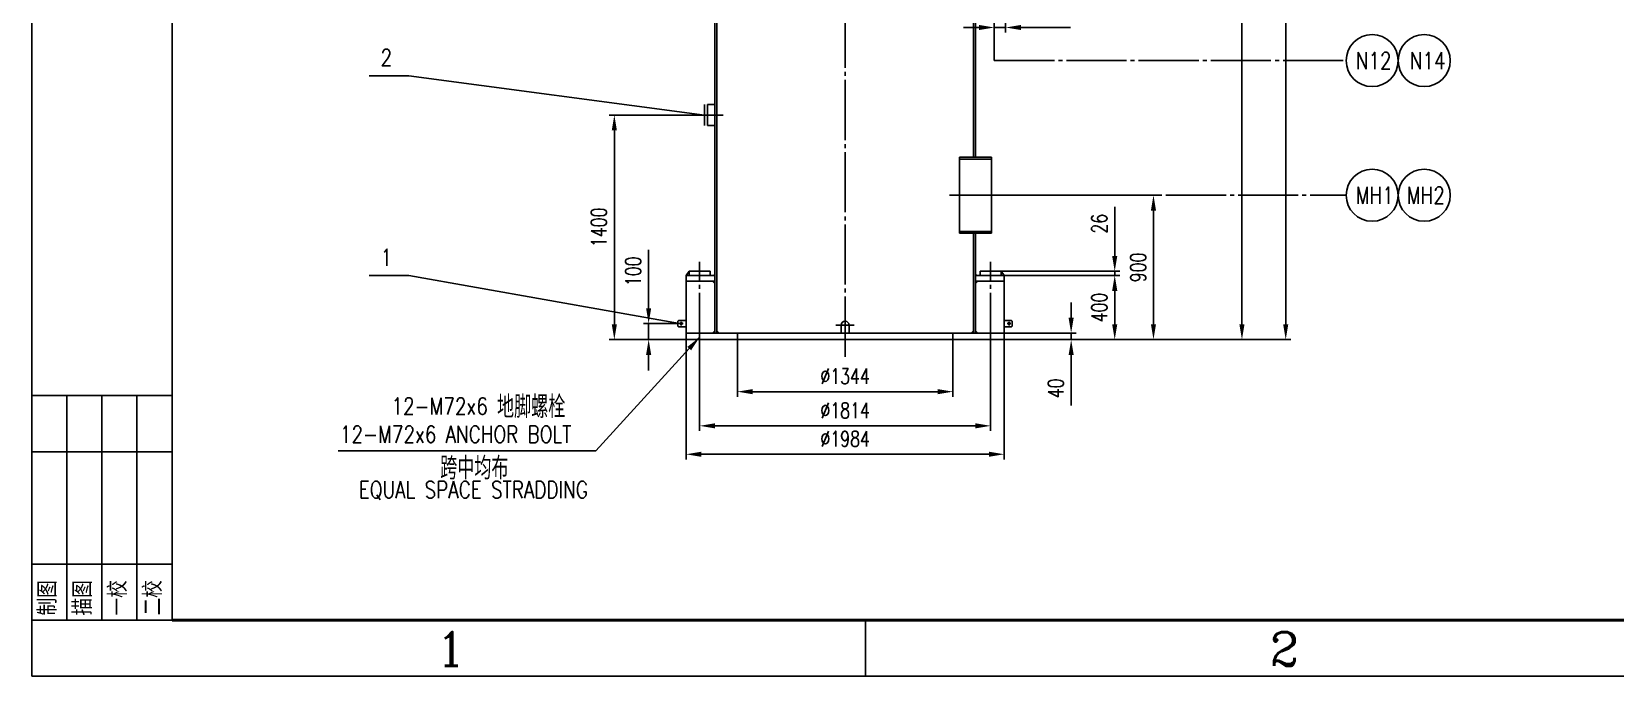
# Model space of a CAD drawing. Extents: x 16825 to 205982, y -10874 to 68273.
# Drawn here: x 159879 to 169752, y 26658 to 30676 of the extents above; entities that cross this region are included whole.
import ezdxf
from ezdxf.enums import TextEntityAlignment as Align

# ---------------------------------------------------------------- set-up
doc = ezdxf.new("R2010")
doc.units = 0
doc.header["$LTSCALE"] = 5
doc.header["$MEASUREMENT"] = 0
doc.linetypes.add('CENTER', pattern=[18, 15, -1, 1, -1])
doc.layers.get('DEFPOINTS').update_dxf_attribs({"linetype": 'CONTINUOUS'})
for name, color, linetype in [('CEN', 6, 'CENTER'), ('DIM', 1, 'CONTINUOUS'), ('LTEXT', 6, 'CONTINUOUS'), ('THIN', 1, 'CONTINUOUS'), ('THK', 2, 'CONTINUOUS'), ('TK', 3, 'CONTINUOUS'), ('TXT', 3, 'CONTINUOUS'), ('TXT_E', 7, 'CONTINUOUS')]:
    doc.layers.add(name, color=color, linetype=linetype)
doc.styles.add('HZ', font='simplex', dxfattribs={"bigfont": 'hzdx'})
doc.styles.add('ROMANC', font='romanc')
doc.styles.get("Standard").update_dxf_attribs({"font": 'simplex', "width": 0.75, "bigfont": 'hzdx'})
doc.dimstyles.new('DIM3', dxfattribs={"dimscale": 0, "dimtxt": 3, "dimasz": 3, "dimexe": 1, "dimexo": 0, "dimgap": 1.5, "dimtad": 1, "dimdec": 4, "dimdsep": 46, "dimtxsty": 'Standard', "dimcen": 3, "dimclrd": 1, "dimclrt": 3, "dimadec": 0, "dimazin": 0, "dimtfac": 0.75, "dimtdec": 4, "dimtix": 1, "dimtmove": 0, "dimatfit": 0, "dimfxl": 0, "dimtolj": 1, "dimtzin": 0, "dimarcsym": 0})

# ---------------------------------------------------------------- blocks, each defined once
blk = doc.blocks.new('*D143')
at = {"layer": 'DEFPOINTS', "color": 0}
for p in [(166444.9, 66851.4), (165942.4, 28756.4), (167697.2, 28756.4)]:
    blk.add_point(p, dxfattribs=at)
at = {"layer": 'DIM', "lineweight": -2}
for p, q in [((166444.9, 66851.4), (167729.2, 66851.4)), ((165942.4, 28756.4), (167729.2, 28756.4))]:
    blk.add_line(p, q, dxfattribs=at)
at = {"layer": 'DIM', "color": 1, "lineweight": -2}
blk.add_line((167697.2, 66755.4), (167697.2, 28852.4), dxfattribs=at)
at = {"layer": 'DIM', "color": 1}
for points in [[(167681.2, 66755.4), (167713.2, 66755.4), (167697.2, 66851.4)], [(167681.2, 28852.4), (167713.2, 28852.4), (167697.2, 28756.4)]]:
    blk.add_solid(points, dxfattribs=at)
at = {"layer": 'DIM', "color": 3, "insert": (167601.2, 47803.9), "char_height": 96, "attachment_point": 5, "rotation": 90}
blk.add_mtext('\\A1;~38095', dxfattribs=at)
blk = doc.blocks.new('*D110')
at = {"layer": 'DEFPOINTS', "color": 0}
for p in [(167424.3, 34581.4), (165942.4, 28756.4), (167424.3, 28756.4)]:
    blk.add_point(p, dxfattribs=at)
at = {"layer": 'DIM', "lineweight": -2}
for p, q in [((167424.3, 34581.4), (167392.3, 34581.4)), ((165942.4, 28756.4), (167456.3, 28756.4))]:
    blk.add_line(p, q, dxfattribs=at)
at = {"layer": 'DIM', "color": 1, "lineweight": -2}
blk.add_line((167424.3, 34485.4), (167424.3, 28852.4), dxfattribs=at)
at = {"layer": 'DIM', "color": 1}
for points in [[(167408.3, 34485.4), (167440.3, 34485.4), (167424.3, 34581.4)], [(167408.3, 28852.4), (167440.3, 28852.4), (167424.3, 28756.4)]]:
    blk.add_solid(points, dxfattribs=at)
at = {"layer": 'DIM', "color": 3, "insert": (167328.3, 31668.9), "char_height": 96, "attachment_point": 5, "rotation": 90}
blk.add_mtext('\\A1;5825*', dxfattribs=at)
blk = doc.blocks.new('*D162')
at = {"layer": 'DEFPOINTS', "color": 0}
for p in [(165942.4, 29656.4), (166872.7, 29656.4), (166389.7, 28756.4)]:
    blk.add_point(p, dxfattribs=at)
at = {"layer": 'DIM', "lineweight": -2}
for p, q in [((165942.4, 29656.4), (166904.7, 29656.4)), ((166389.7, 28756.4), (166904.7, 28756.4))]:
    blk.add_line(p, q, dxfattribs=at)
at = {"layer": 'DIM', "color": 1, "lineweight": -2}
blk.add_line((166872.7, 28852.4), (166872.7, 29560.4), dxfattribs=at)
at = {"layer": 'DIM', "color": 1}
for points in [[(166856.7, 29560.4), (166888.7, 29560.4), (166872.7, 29656.4)], [(166856.7, 28852.4), (166888.7, 28852.4), (166872.7, 28756.4)]]:
    blk.add_solid(points, dxfattribs=at)
at = {"layer": 'DIM', "color": 3, "insert": (166776.7, 29206.4), "char_height": 96, "attachment_point": 5, "rotation": 90}
blk.add_mtext('\\A1;900', dxfattribs=at)
blk = doc.blocks.new('*D161')
at = {"layer": 'DEFPOINTS', "color": 0}
for p in [(163511.6, 30156.4), (163958.4, 30156.4), (163809.7, 28756.4)]:
    blk.add_point(p, dxfattribs=at)
at = {"layer": 'DIM', "lineweight": -2}
for p, q in [((163958.4, 30156.4), (163479.6, 30156.4)), ((163809.7, 28756.4), (163479.6, 28756.4))]:
    blk.add_line(p, q, dxfattribs=at)
at = {"layer": 'DIM', "color": 1, "lineweight": -2}
blk.add_line((163511.6, 28852.4), (163511.6, 30060.4), dxfattribs=at)
at = {"layer": 'DIM', "color": 1}
for points in [[(163495.6, 30060.4), (163527.6, 30060.4), (163511.6, 30156.4)], [(163495.6, 28852.4), (163527.6, 28852.4), (163511.6, 28756.4)]]:
    blk.add_solid(points, dxfattribs=at)
at = {"layer": 'DIM', "color": 3, "insert": (163415.6, 29456.4), "char_height": 96, "attachment_point": 5, "rotation": 90}
blk.add_mtext('\\A1;1400', dxfattribs=at)
blk = doc.blocks.new('*D152')
at = {"layer": 'DEFPOINTS', "color": 0}
for p in [(165942.4, 28796.4), (165942.4, 28756.4), (166359.5, 28796.4)]:
    blk.add_point(p, dxfattribs=at)
at = {"layer": 'DIM', "color": 1, "lineweight": -2}
for p, q in [((166359.5, 28892.4), (166359.5, 28988.4)), ((166359.5, 28796.4), (166359.5, 28756.4)), ((166359.5, 28660.4), (166359.5, 28346.6))]:
    blk.add_line(p, q, dxfattribs=at)
at = {"layer": 'DIM', "lineweight": -2}
for p, q in [((165942.4, 28796.4), (166391.5, 28796.4)), ((165942.4, 28756.4), (166391.5, 28756.4))]:
    blk.add_line(p, q, dxfattribs=at)
at = {"layer": 'DIM', "color": 1}
for points in [[(166343.5, 28892.4), (166375.5, 28892.4), (166359.5, 28796.4)], [(166343.5, 28660.4), (166375.5, 28660.4), (166359.5, 28756.4)]]:
    blk.add_solid(points, dxfattribs=at)
at = {"layer": 'DIM', "color": 3, "insert": (166263.5, 28452.9), "char_height": 96, "attachment_point": 5, "rotation": 90}
blk.add_mtext('\\A1;40', dxfattribs=at)
blk = doc.blocks.new('*D151')
at = {"layer": 'DEFPOINTS', "color": 0}
for p in [(165942.4, 29156.4), (166631.1, 29156.4), (165942.4, 28756.4)]:
    blk.add_point(p, dxfattribs=at)
at = {"layer": 'DIM', "lineweight": -2}
for p, q in [((165942.4, 29156.4), (166663.1, 29156.4)), ((165942.4, 28756.4), (166663.1, 28756.4))]:
    blk.add_line(p, q, dxfattribs=at)
at = {"layer": 'DIM', "color": 1, "lineweight": -2}
blk.add_line((166631.1, 28852.4), (166631.1, 29060.4), dxfattribs=at)
at = {"layer": 'DIM', "color": 1}
for points in [[(166615.1, 29060.4), (166647.1, 29060.4), (166631.1, 29156.4)], [(166615.1, 28852.4), (166647.1, 28852.4), (166631.1, 28756.4)]]:
    blk.add_solid(points, dxfattribs=at)
at = {"layer": 'DIM', "color": 3, "insert": (166535.1, 28956.4), "char_height": 96, "attachment_point": 5, "rotation": 90}
blk.add_mtext('\\A1;400', dxfattribs=at)
blk = doc.blocks.new('*D148')
at = {"layer": 'DEFPOINTS', "color": 0}
for p in [(163725.4, 28856.4), (163908.4, 28856.4), (163958.4, 28756.4)]:
    blk.add_point(p, dxfattribs=at)
at = {"layer": 'DIM', "color": 1, "lineweight": -2}
for p, q in [((163725.4, 28952.4), (163725.4, 29315.8)), ((163725.4, 28756.4), (163725.4, 28856.4)), ((163725.4, 28660.4), (163725.4, 28564.4))]:
    blk.add_line(p, q, dxfattribs=at)
at = {"layer": 'DIM', "lineweight": -2}
for p, q in [((163908.4, 28856.4), (163693.4, 28856.4)), ((163958.4, 28756.4), (163693.4, 28756.4))]:
    blk.add_line(p, q, dxfattribs=at)
at = {"layer": 'DIM', "color": 1}
for points in [[(163709.4, 28952.4), (163741.4, 28952.4), (163725.4, 28856.4)], [(163709.4, 28660.4), (163741.4, 28660.4), (163725.4, 28756.4)]]:
    blk.add_solid(points, dxfattribs=at)
at = {"layer": 'DIM', "color": 3, "insert": (163629.4, 29182.1), "char_height": 96, "attachment_point": 5, "rotation": 90}
blk.add_mtext('\\A1;100', dxfattribs=at)
blk = doc.blocks.new('*D147')
at = {"layer": 'DEFPOINTS', "color": 0}
for p in [(163958.4, 28756.4), (165942.4, 28756.4), (163958.4, 28041.9)]:
    blk.add_point(p, dxfattribs=at)
at = {"layer": 'DIM', "lineweight": -2}
for p, q in [((163958.4, 28756.4), (163958.4, 28009.9)), ((165942.4, 28756.4), (165942.4, 28009.9))]:
    blk.add_line(p, q, dxfattribs=at)
at = {"layer": 'DIM', "color": 1, "lineweight": -2}
blk.add_line((165846.4, 28041.9), (164054.4, 28041.9), dxfattribs=at)
at = {"layer": 'DIM', "color": 1}
for points in [[(164054.4, 28057.9), (164054.4, 28025.9), (163958.4, 28041.9)], [(165846.4, 28057.9), (165846.4, 28025.9), (165942.4, 28041.9)]]:
    blk.add_solid(points, dxfattribs=at)
at = {"layer": 'DIM', "color": 3, "insert": (164950.4, 28137.9), "char_height": 96, "attachment_point": 5}
blk.add_mtext('\\A1;%%C1984', dxfattribs=at)
blk = doc.blocks.new('*D82')
at = {"layer": 'DEFPOINTS', "color": 0}
for p in [(164043.4, 28672.2), (165857.4, 28672.2), (164043.4, 28219.2)]:
    blk.add_point(p, dxfattribs=at)
at = {"layer": 'DIM', "lineweight": -2}
for p, q in [((164043.4, 28672.2), (164043.4, 28187.2)), ((165857.4, 28672.2), (165857.4, 28187.2))]:
    blk.add_line(p, q, dxfattribs=at)
at = {"layer": 'DIM', "color": 1, "lineweight": -2}
blk.add_line((165761.4, 28219.2), (164139.4, 28219.2), dxfattribs=at)
at = {"layer": 'DIM', "color": 1}
for points in [[(164139.4, 28235.2), (164139.4, 28203.2), (164043.4, 28219.2)], [(165761.4, 28235.2), (165761.4, 28203.2), (165857.4, 28219.2)]]:
    blk.add_solid(points, dxfattribs=at)
at = {"layer": 'DIM', "color": 3, "insert": (164950.4, 28315.2), "char_height": 96, "attachment_point": 5}
blk.add_mtext('\\A1;%%C1814', dxfattribs=at)
blk = doc.blocks.new('*D81')
at = {"layer": 'DEFPOINTS', "color": 0}
for p in [(164278.4, 28756.4), (165622.4, 28756.4), (165622.4, 28432)]:
    blk.add_point(p, dxfattribs=at)
at = {"layer": 'DIM', "lineweight": -2}
for p, q in [((164278.4, 28756.4), (164278.4, 28400)), ((165622.4, 28756.4), (165622.4, 28400))]:
    blk.add_line(p, q, dxfattribs=at)
at = {"layer": 'DIM', "color": 1, "lineweight": -2}
blk.add_line((164374.4, 28432), (165526.4, 28432), dxfattribs=at)
at = {"layer": 'DIM', "color": 1}
for points in [[(164374.4, 28448), (164374.4, 28416), (164278.4, 28432)], [(165526.4, 28448), (165526.4, 28416), (165622.4, 28432)]]:
    blk.add_solid(points, dxfattribs=at)
at = {"layer": 'DIM', "color": 3, "insert": (164950.4, 28528), "char_height": 96, "attachment_point": 5}
blk.add_mtext('\\A1;%%C1344', dxfattribs=at)
blk = doc.blocks.new('*D19')
at = {"layer": 'DEFPOINTS', "color": 0}
for p in [(165922.4, 29182.4), (165996.3, 29156.4), (166631.1, 29182.4)]:
    blk.add_point(p, dxfattribs=at)
at = {"layer": 'THIN', "color": 1, "lineweight": -2}
for p, q in [((166631.1, 29278.4), (166631.1, 29583.5)), ((166631.1, 29156.4), (166631.1, 29182.4)), ((166631.1, 29060.4), (166631.1, 28964.4))]:
    blk.add_line(p, q, dxfattribs=at)
at = {"layer": 'THIN', "lineweight": -2}
for p, q in [((165922.4, 29182.4), (166663.1, 29182.4)), ((165996.3, 29156.4), (166663.1, 29156.4))]:
    blk.add_line(p, q, dxfattribs=at)
at = {"layer": 'THIN', "color": 1}
for points in [[(166615.1, 29278.4), (166647.1, 29278.4), (166631.1, 29182.4)], [(166615.1, 29060.4), (166647.1, 29060.4), (166631.1, 29156.4)]]:
    blk.add_solid(points, dxfattribs=at)
at = {"layer": 'THIN', "color": 3, "insert": (166535.1, 29478.9), "char_height": 96, "attachment_point": 5, "rotation": 90}
blk.add_mtext('\\A1;26', dxfattribs=at)
blk = doc.blocks.new('*D166')
at = {"layer": 'DEFPOINTS', "color": 0}
for p in [(165950.4, 31126.9), (165880.4, 30956.4), (165880.4, 30702.1)]:
    blk.add_point(p, dxfattribs=at)
at = {"layer": 'DIM', "lineweight": -2}
for p, q in [((165950.4, 31126.9), (165950.4, 30670.1)), ((165880.4, 30956.4), (165880.4, 30670.1))]:
    blk.add_line(p, q, dxfattribs=at)
at = {"layer": 'DIM', "color": 1, "lineweight": -2}
for p, q in [((165784.4, 30702.1), (165688.4, 30702.1)), ((165880.4, 30702.1), (165950.4, 30702.1)), ((166046.4, 30702.1), (166354.9, 30702.1))]:
    blk.add_line(p, q, dxfattribs=at)
at = {"layer": 'DIM', "color": 1}
for points in [[(165784.4, 30718.1), (165784.4, 30686.1), (165880.4, 30702.1)], [(166046.4, 30718.1), (166046.4, 30686.1), (165950.4, 30702.1)]]:
    blk.add_solid(points, dxfattribs=at)
at = {"layer": 'DIM', "color": 3, "insert": (166248.7, 30798.1), "char_height": 96, "attachment_point": 5}
blk.add_mtext('\\A1;70', dxfattribs=at)

msp = doc.modelspace()

# ---------------------------------------------------------------- hatches: boundary and pattern name
at = {"layer": 'THK'}
h = msp.add_hatch(color=256, dxfattribs=at)
h.paths.add_polyline_path([(164138.377, 29164.373), (164130.377, 29156.373), (164138.377, 29156.373)])
h.paths.add_polyline_path([(164138.377, 29120.373), (164130.377, 29120.373), (164138.377, 29112.373)])
h.paths.add_polyline_path([(163978.377, 29182.373), (163958.377, 29156.373), (163978.377, 29156.373)])
h = msp.add_hatch(color=256, dxfattribs=at)
h.paths.add_polyline_path([(165922.377, 29182.373), (165922.377, 29156.373), (165942.377, 29156.373)])
h.paths.add_polyline_path([(165770.377, 29156.373), (165762.377, 29164.373), (165762.377, 29156.373)])
h.paths.add_polyline_path([(165770.377, 29120.373), (165762.377, 29120.373), (165762.377, 29112.373)])
h = msp.add_hatch(color=256, dxfattribs=at)
h.paths.add_polyline_path([(164138.377, 28804.373), (164130.377, 28796.373), (164138.377, 28796.373)])
h.paths.add_polyline_path([(164150.377, 28804.373), (164150.377, 28796.373), (164158.377, 28796.373)])
h = msp.add_hatch(color=256, dxfattribs=at)
h.paths.add_polyline_path([(165750.377, 28804.373), (165742.377, 28796.373), (165750.377, 28796.373)])
h.paths.add_polyline_path([(165770.377, 28796.373), (165762.377, 28804.373), (165762.377, 28796.373)])

# ---------------------------------------------------------------- linework, layer by layer
at = {"layer": 'CEN', "ltscale": 5}
for p, q in [((164950.377, 28649.949), (164950.377, 65759.35)), ((165880.377, 30495.642), (168073.886, 30495.642)), ((165600.065, 29656.373), (168073.886, 29656.373)), ((164043.377, 28672.152), (164043.377, 29241.17)), ((165857.377, 28672.152), (165857.377, 29241.17))]:
    msp.add_line(p, q, dxfattribs=at)
at = {"layer": 'CEN'}
for p, q in [((163939.873, 28856.373), (163916.88, 28856.373)), ((163928.377, 28844.876), (163928.377, 28867.869)), ((165960.88, 28856.373), (165983.873, 28856.373)), ((165972.377, 28844.876), (165972.377, 28867.869))]:
    msp.add_line(p, q, dxfattribs=at)
at = {"layer": 'CEN', "ltscale": 10}
msp.add_line((164893.304, 28846.373), (165007.45, 28846.373), dxfattribs=at)
at = {"layer": 'DIM'}
for p, q in [((165880.377, 30670.138), (165880.377, 30495.642)), ((163916.88, 28856.373), (162229.69, 29155.389)), ((163395.823, 28064.174), (161789.167, 28064.174))]:
    msp.add_line(p, q, dxfattribs=at)
for centre in [(168236.072, 30495.642), (168560.445, 30495.642), (168236.072, 29656.373), (168560.445, 29656.373)]:
    msp.add_circle(centre, 162.187, dxfattribs=at)
at = {"layer": 'LTEXT'}
msp.add_line((163958.377, 30156.373), (164190.812, 30156.373), dxfattribs=at)
at = {"layer": 'THIN'}
for p, q in [((164074.01, 30156.373), (162229.69, 30401.545)), ((163958.377, 29156.373), (163978.377, 29182.373)), ((164130.377, 29156.373), (164138.377, 29164.373)), ((165770.377, 29156.373), (165762.377, 29164.373)), ((165942.377, 29156.373), (165922.377, 29182.373)), ((164138.377, 29112.373), (164130.377, 29120.373)), ((165762.377, 29112.373), (165770.377, 29120.373))]:
    msp.add_line(p, q, dxfattribs=at)
at = {"layer": 'THK'}
for p, q in [((164138.377, 28796.373), (164138.377, 31262.163)), ((164150.377, 28796.373), (164150.377, 31262.945)), ((165750.377, 29893.373), (165750.377, 31043.873)), ((165762.377, 29893.373), (165762.377, 31043.873)), ((164074.01, 30091.373), (164074.01, 30221.373)), ((164092.616, 30091.373), (164092.616, 30221.373)), ((164092.616, 30221.373), (164138.377, 30221.373)), ((164092.616, 30091.373), (164138.377, 30091.373)), ((165662.377, 29419.373), (165662.377, 29893.373)), ((165662.377, 29893.373), (165862.377, 29893.373)), ((165662.377, 29881.373), (165862.377, 29881.373)), ((165862.377, 29419.373), (165862.377, 29893.373)), ((165662.377, 29431.373), (165862.377, 29431.373)), ((165662.377, 29419.373), (165862.377, 29419.373)), ((165750.377, 28796.373), (165750.377, 29419.373)), ((165762.377, 28796.373), (165762.377, 29419.373)), ((163958.377, 28756.373), (163958.377, 29156.373)), ((164138.377, 29156.373), (163958.377, 29156.373)), ((164108.377, 29182.373), (163978.377, 29182.373)), ((163978.377, 29156.373), (163978.377, 29182.373)), ((164108.377, 29156.373), (164108.377, 29182.373)), ((165762.377, 29156.373), (165942.377, 29156.373)), ((165792.377, 29156.373), (165792.377, 29182.373)), ((165792.377, 29182.373), (165922.377, 29182.373)), ((165922.377, 29156.373), (165922.377, 29182.373)), ((165942.377, 28756.373), (165942.377, 29156.373)), ((164138.377, 29120.373), (163958.377, 29120.373)), ((164138.377, 29105.373), (164123.377, 29120.373)), ((165762.377, 29105.373), (165777.377, 29120.373)), ((165762.377, 29120.373), (165942.377, 29120.373)), ((163913.377, 28876.373), (163908.377, 28871.373)), ((163908.377, 28841.373), (163908.377, 28871.373)), ((163913.377, 28836.373), (163908.377, 28841.373)), ((163913.377, 28876.373), (163958.377, 28876.373)), ((163958.377, 28836.373), (163913.377, 28836.373)), ((163958.377, 28836.373), (163958.377, 28876.373)), ((164925.377, 28846.373), (164925.377, 28796.373)), ((164975.377, 28846.373), (164975.377, 28796.373)), ((165942.377, 28836.373), (165942.377, 28876.373)), ((165987.377, 28876.373), (165942.377, 28876.373)), ((165942.377, 28836.373), (165987.377, 28836.373)), ((165987.377, 28876.373), (165992.377, 28871.373)), ((165987.377, 28836.373), (165992.377, 28841.373)), ((165992.377, 28841.373), (165992.377, 28871.373)), ((163958.377, 28796.373), (165942.377, 28796.373)), ((163958.377, 28756.373), (165942.377, 28756.373)), ((164123.377, 28796.373), (164138.377, 28811.373)), ((164138.377, 28804.373), (164130.377, 28796.373)), ((164165.377, 28796.373), (164150.377, 28811.373)), ((164158.377, 28796.373), (164150.377, 28804.373)), ((164278.377, 28756.373), (164278.377, 28796.373)), ((165622.377, 28756.373), (165622.377, 28796.373)), ((165735.377, 28796.373), (165750.377, 28811.373)), ((165742.377, 28796.373), (165750.377, 28804.373)), ((165777.377, 28796.373), (165762.377, 28811.373)), ((165762.377, 28804.373), (165770.377, 28796.373))]:
    msp.add_line(p, q, dxfattribs=at)
for centre in [(163928.377, 28856.373), (165972.377, 28856.373)]:
    msp.add_circle(centre, 6, dxfattribs=at)
msp.add_arc((164950.377, 28846.373), 25, 0, 180, dxfattribs=at)
at = {"layer": 'TK'}
for p, q in [((159879.065, 68272.715), (159879.065, 26657.715)), ((160754.065, 67922.715), (160754.065, 27007.715)), ((159879.065, 28407.715), (160754.065, 28407.715)), ((160097.815, 27007.715), (160097.815, 28407.715)), ((160316.565, 27007.715), (160316.565, 28407.715)), ((160535.315, 27007.715), (160535.315, 28407.715)), ((160754.065, 28057.715), (159879.065, 28057.715)), ((159879.065, 27357.715), (160754.065, 27357.715)), ((160754.065, 27007.715), (159879.065, 27007.715)), ((165076.565, 26657.715), (165076.565, 27007.715)), ((159879.065, 26657.715), (184169.065, 26657.715))]:
    msp.add_line(p, q, dxfattribs=at)
at = {"layer": 'TK', "const_width": 17.5}
msp.add_lwpolyline([(160754.065, 27007.715), (183819.065, 27007.715)], dxfattribs=at)
at = {"layer": 'TXT_E', "color": 2}
for p, q in [((162229.69, 30401.545), (161983.934, 30401.545)), ((162229.69, 29155.389), (161983.934, 29155.389))]:
    msp.add_line(p, q, dxfattribs=at)

# ---------------------------------------------------------------- texts
at = {"layer": 'DIM', "color": 3, "width": 0.8}
for s, height, p in [('12-M72x6', 105, (162422.797, 28341.449)), ('地脚螺栓', 140, (162993.017, 28344.903)), ('跨中均布', 140, (162638.841, 27962.348))]:
    msp.add_text(s, height=height, dxfattribs=at).set_placement(p, align=Align.MIDDLE)
for s, p in [('12-M72x6 ANCHOR BOLT', (161800.757, 28113.825)), ('EQUAL SPACE STRADDING', (161918.459, 27768.669))]:
    msp.add_text(s, height=105, dxfattribs=at).set_placement(p)
at = {"layer": 'TK', "style": 'HZ'}
for s, p in [(' 一校', (160473.318, 26957.92)), (' 二校', (160692.068, 26957.92)), (' 制图', (160035.818, 26957.92)), (' 描图', (160254.568, 26957.92))]:
    msp.add_text(s, height=115.5, rotation=90, dxfattribs=at).set_placement(p)
at = {"layer": 'TK', "style": 'ROMANC'}
for s, p in [('1', (162401.573, 26723.531)), ('2', (167599.073, 26723.531))]:
    msp.add_text(s, height=210, dxfattribs=at).set_placement(p)
at = {"layer": 'TXT', "width": 0.8}
for s, p in [('2', (162090.153, 30431.041)), ('1', (162090.153, 29184.885))]:
    msp.add_text(s, height=105, dxfattribs=at).set_placement(p, align=Align.BOTTOM_CENTER)
for s, p in [('N12', (168133.694, 30442.625)), ('N14', (168470.371, 30442.625)), ('MH1', (168133.694, 29603.355)), ('MH2', (168451.632, 29603.355))]:
    msp.add_text(s, height=105, dxfattribs=at).set_placement(p)

# ---------------------------------------------------------------- dimensions: what is measured, and where the dimension line sits
at = {"layer": 'DIM'}
for base, p1, text, picture, middle in [((167697.235, 28756.373), (166444.904, 66851.373), '~38095', '*D143', (167601.235, 47803.873)), ((167424.251, 28756.373), (167424.251, 34581.373), '<>*', '*D110', (167328.251, 31668.873))]:
    dim = msp.add_linear_dim(base=base, p1=p1, p2=(165942.377, 28756.373), angle=90, text=text, dimstyle='DIM3', override={"dimscale": 32, "dimdec": 2, "dimclre": 256, "dimtdec": 2}, dxfattribs=at)
    dim.commit()
    dim.dimension.update_dxf_attribs({"geometry": picture, "text_midpoint": middle})
dim = msp.add_linear_dim(base=(165880.377, 30702.138), p1=(165950.377, 31126.873), p2=(165880.377, 30956.373), dimstyle='DIM3', override={"dimscale": 32, "dimdec": 2, "dimclre": 256, "dimtdec": 2}, dxfattribs=at)
dim.commit()
dim.dimension.update_dxf_attribs({"geometry": '*D166', "text_midpoint": (166248.662, 30702.138), "dimtype": 160})
for base, p1, p2, picture, middle in [((163511.568, 30156.373), (163809.723, 28756.373), (163958.377, 30156.373), '*D161', (163415.568, 29456.373)), ((166872.747, 29656.373), (166389.718, 28756.373), (165942.377, 29656.373), '*D162', (166776.747, 29206.373)), ((166631.096, 29156.373), (165942.377, 28756.373), (165942.377, 29156.373), '*D151', (166535.096, 28956.373))]:
    dim = msp.add_linear_dim(base=base, p1=p1, p2=p2, angle=90, dimstyle='DIM3', override={"dimscale": 32, "dimdec": 2, "dimclre": 256, "dimtdec": 2}, dxfattribs=at)
    dim.commit()
    dim.dimension.update_dxf_attribs({"geometry": picture, "text_midpoint": middle})
for base, p1, p2, picture, middle in [((163725.367, 28856.373), (163958.377, 28756.373), (163908.377, 28856.373), '*D148', (163725.367, 29182.087)), ((166359.472, 28796.373), (165942.377, 28756.373), (165942.377, 28796.373), '*D152', (166359.472, 28452.864))]:
    dim = msp.add_linear_dim(base=base, p1=p1, p2=p2, angle=90, dimstyle='DIM3', override={"dimscale": 32, "dimdec": 2, "dimclre": 256, "dimtdec": 2}, dxfattribs=at)
    dim.commit()
    dim.dimension.update_dxf_attribs({"geometry": picture, "text_midpoint": middle, "dimtype": 160})
for base, p1, p2, picture, middle in [((163958.377, 28041.89), (165942.377, 28756.373), (163958.377, 28756.373), '*D147', (164950.377, 28137.89)), ((165622.377, 28431.979), (164278.377, 28756.373), (165622.377, 28756.373), '*D81', (164950.377, 28527.979)), ((164043.377, 28219.204), (165857.377, 28672.152), (164043.377, 28672.152), '*D82', (164950.377, 28315.204))]:
    dim = msp.add_linear_dim(base=base, p1=p1, p2=p2, text='%%C<>', dimstyle='DIM3', override={"dimscale": 32, "dimdec": 2, "dimclre": 256, "dimtdec": 2}, dxfattribs=at)
    dim.commit()
    dim.dimension.update_dxf_attribs({"geometry": picture, "text_midpoint": middle})
at = {"layer": 'THIN'}
dim = msp.add_linear_dim(base=(166631.096, 29182.373), p1=(165996.283, 29156.373), p2=(165922.377, 29182.373), angle=90, dimstyle='DIM3', override={"dimscale": 32, "dimdec": 2, "dimclre": 256, "dimtdec": 2}, dxfattribs=at)
dim.commit()
dim.dimension.update_dxf_attribs({"geometry": '*D19', "text_midpoint": (166631.096, 29478.944), "dimtype": 160})

# ---------------------------------------------------------------- leaders
at = {"layer": 'DIM'}
msp.add_leader([(164043.377, 28771.575), (163395.823, 28064.174)], dimstyle='DIM3', override={"dimscale": 32, "dimdec": 2, "dimclre": 256, "dimtdec": 2}, dxfattribs=at)

doc.saveas('drawing.dxf')
